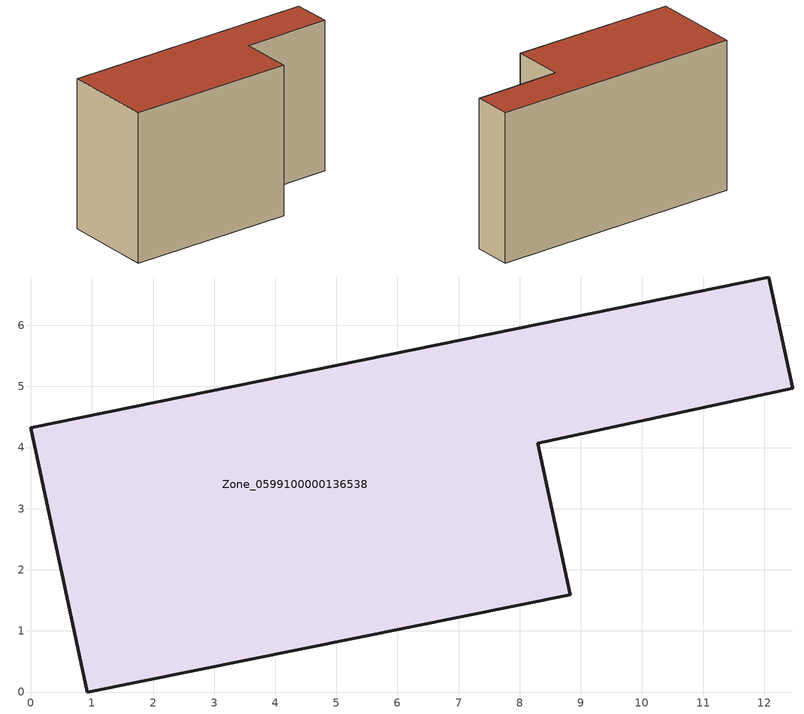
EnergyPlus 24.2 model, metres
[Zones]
Zone_0599100000136538
 floor ground (C_G): 0,4.32 12.08,6.79 12.47,4.97 8.3,4.07 8.83,1.59 0.93,0 z0
 wall outside (C_F): 0.93,0 8.83,1.59 8.3,4.07 12.47,4.97 12.08,6.79 0,4.32 0.93,0 z0:7.37
 roof outside (C_R): 12.08,6.79 0,4.32 0.93,0 8.83,1.59 8.3,4.07 12.47,4.97 z7.37
[BUILDING]
Pand.0599100000136538: North Axis=0; Terrain=City; Loads Convergence Tolerance Value=0.04; Temperature Convergence Tolerance Value=0.4; Solar Distribution=FullExterior; Maximum Number of Warmup Days=25; Minimum Number of Warmup Days=1
[Site:Location]
Rotterdam.The.Hague.AP_ZH_NLD Design_Conditions: Latitude=51.96; Longitude=4.45; Time Zone=1; Elevation=-4.5
[SITE:GROUNDTEMPERATURE:BUILDINGSURFACE]
18, 18, 18, 18, 18, 18, 18, 18, 18, 18, 18, 18
[MATERIAL] Thermal Absorptance=0.9; Solar Absorptance=0.7; Visible Absorptance=0.7
Name | Roughness | Thickness | Conductivity | Density | Specific Heat
G.TI.1946 | MediumSmooth | 0.15 | 1 | 540 | 1210
F.TI.1946 | Rough | 0.3 | 0.857143 | 1920 | 840
R.TI.1946 | MediumRough | 0.2 | 0.1 | 1500 | 1000
[CONSTRUCTION]
C_G: G.TI.1946
C_F: F.TI.1946
C_R: R.TI.1946
[ZONE]
Zone_0599100000136538: Type=1; Multiplier=1; Ceiling Height=Autocalculate; Volume=Autocalculate; Floor Area=autocalculate; Part of Total Floor Area=Yes
[ZONEINFILTRATION:DESIGNFLOWRATE]
Infil_Zone_0599100000136538: Zone or ZoneList or Space or SpaceList=Zone_0599100000136538; Schedule=AlwaysOn; Design Flow Rate Calculation Method=Flow/Area; Flow Rate per Floor Area=0.003; Constant Term Coefficient=1; Temperature Term Coefficient=0; Velocity Term Coefficient=0; Velocity Squared Term Coefficient=0
[HVACTEMPLATE:ZONE:IDEALLOADSAIRSYSTEM]
Zone_0599100000136538: Maximum Heating Supply Air Temperature=50; Minimum Cooling Supply Air Temperature=13; Maximum Heating Supply Air Humidity Ratio=0.0156; Minimum Cooling Supply Air Humidity Ratio=0.0077; Heating Limit=NoLimit; Cooling Limit=NoLimit; Dehumidification Control Type=ConstantSensibleHeatRatio; Cooling Sensible Heat Ratio=0.7; Dehumidification Setpoint=60; Humidification Control Type=None; Humidification Setpoint=30; Outdoor Air Method=None; Outdoor Air Flow Rate per Person=0.00944; Outdoor Air Flow Rate per Zone Floor Area=0; Outdoor Air Flow Rate per Zone=0; Demand Controlled Ventilation Type=None; Outdoor Air Economizer Type=NoEconomizer; Heat Recovery Type=None; Sensible Heat Recovery Effectiveness=0.7; Latent Heat Recovery Effectiveness=0.65
[ZONECONTROL:THERMOSTAT]
ThermostatControl_Zone_0599100000136538: Zone or ZoneList=Zone_0599100000136538; Control Type Schedule=DualSetpointControlType; Control 1=Thermostat_Zone_0599100000136538; Temperature Difference Between Cutout And Setpoint=0
[THERMOSTATSETPOINT:DUALSETPOINT]
Thermostat_Zone_0599100000136538: Heating Setpoint Temperature Schedule=HeatingSetpoint_Zone_0599100000136538; Cooling Setpoint Temperature Schedule=CoolingSetpoint_Zone_0599100000136538
[SCHEDULE:COMPACT]
HeatingSetpoint_Zone_0599100000136538: Through: 12/31, For: AllDays, Until: 24:00, 21
CoolingSetpoint_Zone_0599100000136538: Through: 12/31, For: AllDays, Until: 24:00, 24
DualSetpointControlType: Through: 12/31, For: AllDays, Until: 24:00, 4
AlwaysOn: Through: 12/31, For: AllDays, Until: 24:00, 1
